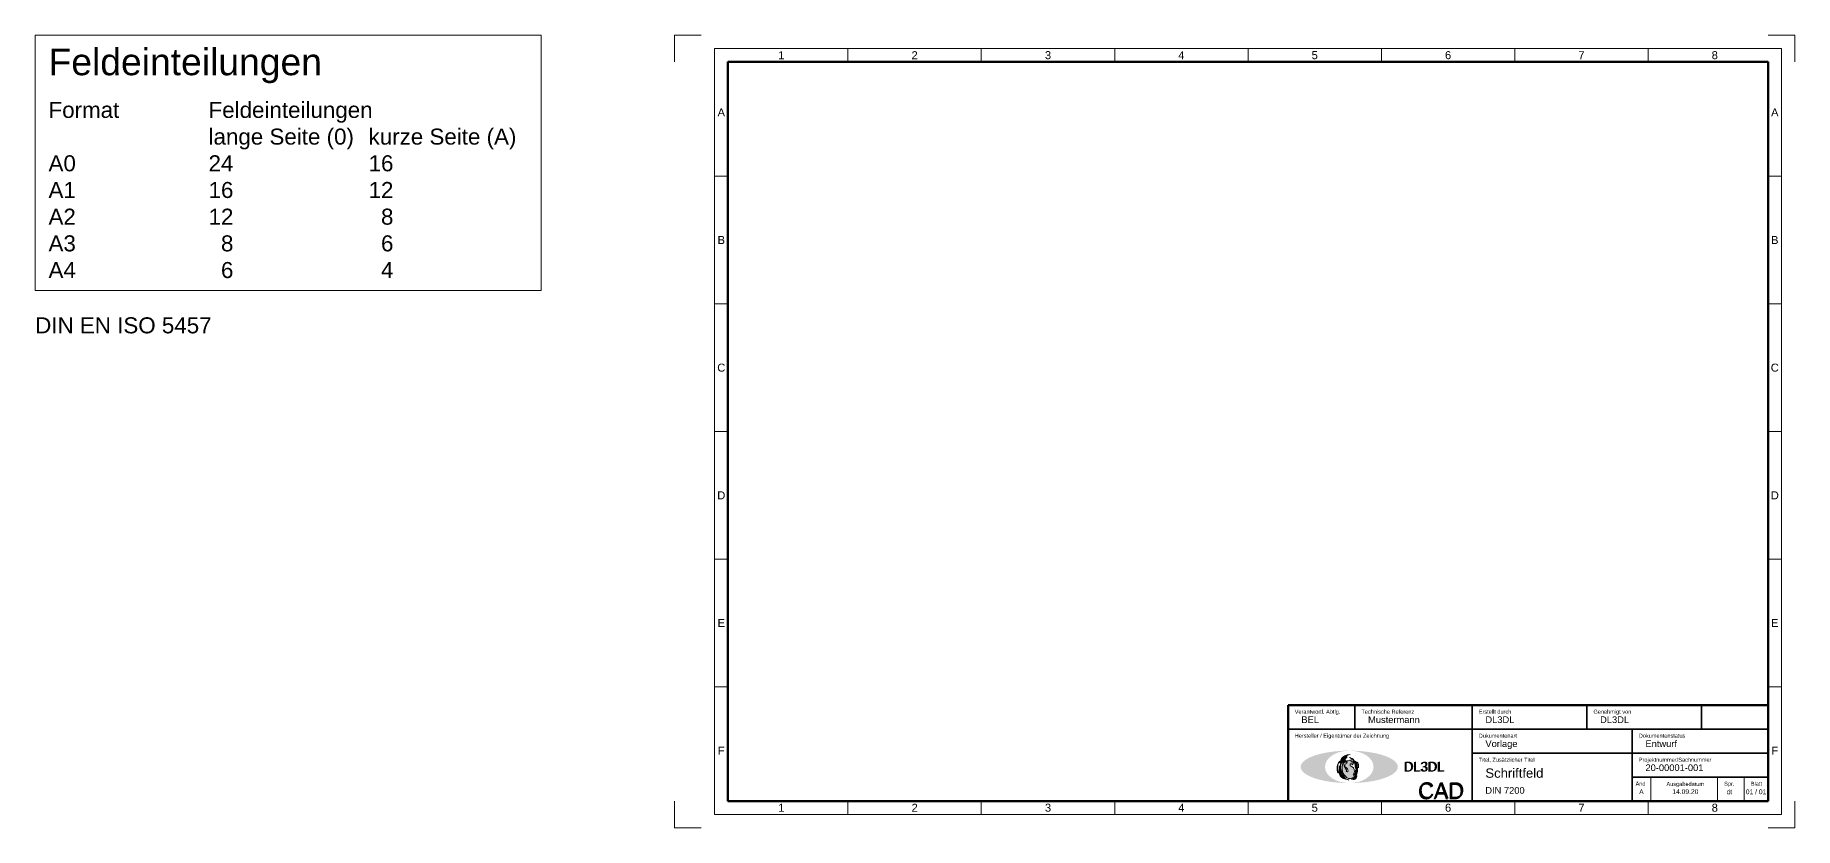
# Model space of a CAD drawing. Header units: millimetres. Extents: x 633 to 4785, y -1154 to 2521.
# Drawn here: x 633 to 1292, y -547 to -250 of the extents above; entities that cross this region are included whole.
import ezdxf
from ezdxf.enums import TextEntityAlignment as Align

# ---------------------------------------------------------------- set-up
doc = ezdxf.new("R2010")
doc.units = ezdxf.units.MM
doc.header["$LTSCALE"] = 5
doc.linetypes.add('AUSGEZOGEN', pattern=[0])
for name, color, linetype, lineweight, true_color in [('_Blattschnitt', 1, 'Continuous', 5, 0xff0000), ('_Legende', 7, 'Continuous', 5, 0x000000), ('_PK_0.18mm', 4, 'Continuous', 18, 0x00ffff), ('_PK_0.35mm', 4, 'Continuous', 35, 0x00ffff), ('_PK_0.70mm', 30, 'Continuous', 70, 0xff7f00), ('_PK_Text_ausgefüllt', 3, 'Continuous', 5, 0x00ff00), ('_PK_Text_Vorgabe', 1, 'Continuous', 5, 0xff0000), ('_Raster_0.18mm', 94, 'Continuous', 18, 0x008000), ('_Raster_1.00mm', 5, 'Continuous', 100, 0x0000ff), ('_Raster_Einteilung', 7, 'Continuous', 18, 0x000000), ('_Raster_txt', 7, 'Continuous', 5, 0x000000), ('pfoenix', 5, 'Continuous', 5, 0x0000ff)]:
    doc.layers.add(name, color=color, linetype=linetype, lineweight=lineweight, true_color=true_color)
for name, color, linetype, true_color in [('Logo', 5, 'Continuous', 0x0000ff), ('Logo Text', 1, 'Continuous', 0xff0000), ('Logo_a', 1, 'Continuous', 0xff0000), ('Logo_b', 30, 'Continuous', 0xff7f00), ('Logo_c', 12, 'Continuous', 0xaa0000)]:
    doc.layers.add(name, color=color, linetype=linetype, true_color=true_color)
doc.styles.add('textstyle1004', font='')
doc.styles.add('textstyle1018', font='')
doc.styles.add('textstyle1028', font='')
doc.styles.add('textstyle1041', font='')
doc.styles.add('textstyle1051', font='')
doc.styles.add('textstyle1061', font='')
doc.styles.add('textstyle1071', font='')
doc.styles.add('textstyle1081', font='')
doc.styles.add('textstyle1091', font='')
doc.styles.add('textstyle212', font='')
doc.styles.add('textstyle215', font='')
doc.styles.add('textstyle218', font='')
doc.styles.add('textstyle221', font='')
doc.styles.add('textstyle224', font='')
doc.styles.add('textstyle227', font='')
doc.styles.add('textstyle230', font='')
doc.styles.add('textstyle233', font='')
doc.styles.add('textstyle236', font='')
doc.styles.add('textstyle239', font='')
doc.styles.add('textstyle266', font='')
doc.styles.add('textstyle267', font='')
doc.styles.add('textstyle268', font='')
doc.styles.add('textstyle269', font='')
doc.styles.add('textstyle270', font='')
doc.styles.add('textstyle271', font='')
doc.styles.add('textstyle272', font='')
doc.styles.add('textstyle273', font='')
doc.styles.add('textstyle274', font='')
doc.styles.add('textstyle275', font='')
doc.styles.add('textstyle276', font='')
doc.styles.add('textstyle277', font='')
doc.styles.add('textstyle300', font='')
doc.styles.add('textstyle301', font='')
doc.styles.add('textstyle302', font='')
doc.styles.add('textstyle303', font='')
doc.styles.add('textstyle304', font='')
doc.styles.add('textstyle305', font='')
doc.styles.add('textstyle306', font='')
doc.styles.add('textstyle307', font='')
doc.styles.add('textstyle308', font='')
doc.styles.add('textstyle309', font='')
doc.styles.add('textstyle310', font='')
doc.styles.add('textstyle311', font='')
doc.styles.add('textstyle312', font='')
doc.styles.add('textstyle313', font='')
doc.styles.add('textstyle314', font='')
doc.styles.add('textstyle315', font='')
doc.styles.add('textstyle599', font='')
doc.styles.add('textstyle604', font='')
doc.styles.add('textstyle607', font='')
doc.styles.add('textstyle610', font='')
doc.styles.add('textstyle613', font='')
doc.styles.add('textstyle616', font='')
doc.styles.add('textstyle619', font='')
doc.styles.add('textstyle622', font='')
doc.styles.add('textstyle639', font='')
doc.styles.add('textstyle644', font='')
doc.styles.add('textstyle647', font='')
doc.styles.add('textstyle652', font='')
doc.styles.add('textstyle662', font='')
doc.styles.add('textstyle778', font='')
doc.styles.add('textstyle790', font='')
doc.styles.add('textstyle800', font='')
doc.styles.add('textstyle812', font='')
doc.styles.add('textstyle823', font='')
doc.styles.add('textstyle836', font='')
doc.styles.add('textstyle856', font='')
doc.styles.add('textstyle868', font='')
doc.styles.add('textstyle880', font='')
doc.styles.add('textstyle886', font='')
doc.styles.add('textstyle896', font='')
doc.styles.add('textstyle906', font='')
doc.styles.add('textstyle916', font='')
doc.styles.add('textstyle926', font='')
doc.styles.add('textstyle936', font='')
doc.styles.add('textstyle950', font='')
doc.styles.add('textstyle970', font='')
doc.styles.add('textstyle983', font='')
doc.styles.add('textstyle994', font='')
doc.styles.get('textstyle1004').set_extended_font_data('Arial')
doc.styles.get('textstyle1018').set_extended_font_data('URW Chancery L')
doc.styles.get('textstyle1028').set_extended_font_data('URW Chancery L')
doc.styles.get('textstyle1041').set_extended_font_data('Arial')
doc.styles.get('textstyle1051').set_extended_font_data('Arial')
doc.styles.get('textstyle1061').set_extended_font_data('Arial')
doc.styles.get('textstyle1071').set_extended_font_data('Arial')
doc.styles.get('textstyle1081').set_extended_font_data('Arial')
doc.styles.get('textstyle1091').set_extended_font_data('Arial')
doc.styles.get('textstyle212').set_extended_font_data('Arial')
doc.styles.get('textstyle215').set_extended_font_data('Arial')
doc.styles.get('textstyle218').set_extended_font_data('Arial')
doc.styles.get('textstyle221').set_extended_font_data('Arial')
doc.styles.get('textstyle224').set_extended_font_data('Arial')
doc.styles.get('textstyle227').set_extended_font_data('Arial')
doc.styles.get('textstyle230').set_extended_font_data('Arial')
doc.styles.get('textstyle233').set_extended_font_data('Arial')
doc.styles.get('textstyle236').set_extended_font_data('Arial')
doc.styles.get('textstyle239').set_extended_font_data('Arial')
doc.styles.get('textstyle266').set_extended_font_data('Arial')
doc.styles.get('textstyle267').set_extended_font_data('Arial')
doc.styles.get('textstyle268').set_extended_font_data('Arial')
doc.styles.get('textstyle269').set_extended_font_data('Arial')
doc.styles.get('textstyle270').set_extended_font_data('Arial')
doc.styles.get('textstyle271').set_extended_font_data('Arial')
doc.styles.get('textstyle272').set_extended_font_data('Arial')
doc.styles.get('textstyle273').set_extended_font_data('Arial')
doc.styles.get('textstyle274').set_extended_font_data('Arial')
doc.styles.get('textstyle275').set_extended_font_data('Arial')
doc.styles.get('textstyle276').set_extended_font_data('Arial')
doc.styles.get('textstyle277').set_extended_font_data('Arial')
doc.styles.get('textstyle300').set_extended_font_data('Arial')
doc.styles.get('textstyle301').set_extended_font_data('Arial')
doc.styles.get('textstyle302').set_extended_font_data('Arial')
doc.styles.get('textstyle303').set_extended_font_data('Arial')
doc.styles.get('textstyle304').set_extended_font_data('Arial')
doc.styles.get('textstyle305').set_extended_font_data('Arial')
doc.styles.get('textstyle306').set_extended_font_data('Arial')
doc.styles.get('textstyle307').set_extended_font_data('Arial')
doc.styles.get('textstyle308').set_extended_font_data('Arial')
doc.styles.get('textstyle309').set_extended_font_data('Arial')
doc.styles.get('textstyle310').set_extended_font_data('Arial')
doc.styles.get('textstyle311').set_extended_font_data('Arial')
doc.styles.get('textstyle312').set_extended_font_data('Arial')
doc.styles.get('textstyle313').set_extended_font_data('Arial')
doc.styles.get('textstyle314').set_extended_font_data('Arial')
doc.styles.get('textstyle315').set_extended_font_data('Arial')
doc.styles.get('textstyle599').set_extended_font_data('Arial')
doc.styles.get('textstyle604').set_extended_font_data('Arial')
doc.styles.get('textstyle607').set_extended_font_data('Arial')
doc.styles.get('textstyle610').set_extended_font_data('Arial')
doc.styles.get('textstyle613').set_extended_font_data('Arial')
doc.styles.get('textstyle616').set_extended_font_data('Arial')
doc.styles.get('textstyle619').set_extended_font_data('Arial')
doc.styles.get('textstyle622').set_extended_font_data('Arial')
doc.styles.get('textstyle639').set_extended_font_data('Arial')
doc.styles.get('textstyle644').set_extended_font_data('Arial')
doc.styles.get('textstyle647').set_extended_font_data('Arial')
doc.styles.get('textstyle652').set_extended_font_data('URW Chancery L')
doc.styles.get('textstyle662').set_extended_font_data('URW Chancery L')
doc.styles.get('textstyle778').set_extended_font_data('Arial')
doc.styles.get('textstyle790').set_extended_font_data('Arial')
doc.styles.get('textstyle800').set_extended_font_data('Arial')
doc.styles.get('textstyle812').set_extended_font_data('Arial')
doc.styles.get('textstyle823').set_extended_font_data('Arial')
doc.styles.get('textstyle836').set_extended_font_data('Arial')
doc.styles.get('textstyle856').set_extended_font_data('Arial')
doc.styles.get('textstyle868').set_extended_font_data('Arial')
doc.styles.get('textstyle880').set_extended_font_data('Arial')
doc.styles.get('textstyle886').set_extended_font_data('Arial')
doc.styles.get('textstyle896').set_extended_font_data('Arial')
doc.styles.get('textstyle906').set_extended_font_data('Arial')
doc.styles.get('textstyle916').set_extended_font_data('Arial')
doc.styles.get('textstyle926').set_extended_font_data('Arial')
doc.styles.get('textstyle936').set_extended_font_data('Arial')
doc.styles.get('textstyle950').set_extended_font_data('Arial')
doc.styles.get('textstyle970').set_extended_font_data('Arial')
doc.styles.get('textstyle983').set_extended_font_data('Arial')
doc.styles.get('textstyle994').set_extended_font_data('Arial')

msp = doc.modelspace()

# ---------------------------------------------------------------- hatches: boundary and pattern name
at = {"layer": 'Logo_a'}
h = msp.add_hatch(color=256, dxfattribs=at)
edge = h.paths.add_edge_path()
edge.add_ellipse((1125.34, -523.89), major_axis=(15.17, 0), ratio=0.4, start_angle=0, end_angle=360)
edge = h.paths.add_edge_path()
edge.add_ellipse((1125.34, -523.89), major_axis=(12.14, 0), ratio=0.5, start_angle=0, end_angle=360)
at = {"layer": 'Logo_b'}
h = msp.add_hatch(color=256, dxfattribs=at)
edge = h.paths.add_edge_path()
edge.add_ellipse((1125.34, -523.89), major_axis=(12.14, 0), ratio=0.5, start_angle=0, end_angle=360)
edge = h.paths.add_edge_path()
edge.add_ellipse((1125.34, -523.89), major_axis=(9.1, 0), ratio=0.666667, start_angle=0, end_angle=360)
at = {"layer": 'Logo_c'}
h = msp.add_hatch(color=256, dxfattribs=at)
edge = h.paths.add_edge_path()
edge.add_ellipse((1125.34, -523.89), major_axis=(15.17, 0), ratio=0.4, start_angle=0, end_angle=360)
edge = h.paths.add_edge_path()
edge.add_ellipse((1125.34, -523.89), major_axis=(18.21, 0), ratio=0.333333, start_angle=0, end_angle=360)
at = {"layer": 'pfoenix'}
h = msp.add_hatch(color=256, dxfattribs=at)
edge = h.paths.add_edge_path()
edge.add_spline(control_points=[(1124.07, -524.69), (1124.49, -524.95), (1124.19, -525.45), (1124.19, -525.45), (1124.19, -525.45), (1124.3, -525.7), (1124.96, -525.71), (1124.86, -525.1), (1124.73, -524.69), (1124.19, -524.14), (1123.75, -523.78), (1123.59, -523.29), (1123.91, -522.78), (1124.44, -522.44), (1124.53, -522.3), (1124.46, -522.12), (1124.16, -522.13), (1123.89, -522.2), (1123.67, -522.08), (1123.72, -521.71), (1124.07, -521.53), (1124.08, -521.52), (1124.08, -521.53), (1123.98, -521.69), (1123.83, -521.81), (1123.96, -521.92), (1124.36, -521.81), (1124.83, -521.55), (1125.68, -521.37), (1125.99, -521.41), (1126.03, -521.49), (1126.07, -521.76), (1125.97, -521.99), (1126.39, -521.94), (1126.68, -522.07), (1126.92, -522.32), (1126.86, -522.72), (1126.58, -523.07), (1126.47, -523.16), (1126.47, -523.16), (1126.44, -522.95), (1126.37, -522.73), (1126.12, -522.68), (1125.78, -522.74), (1125.62, -523.07), (1125.64, -523.49), (1125.95, -523.62), (1126.57, -523.83), (1126.86, -524.21)], knot_values=[0, 0, 0, 0, 1, 2, 3, 4, 5, 6, 7, 8, 9, 10, 11, 12, 13, 14, 15, 16, 17, 18, 19, 20, 21, 22, 23, 24, 25, 26, 27, 28, 29, 30, 31, 32, 33, 34, 35, 36, 37, 38, 39, 40, 41, 42, 43, 44, 45, 46, 46, 46, 46], degree=3, periodic=0)
edge.add_spline(control_points=[(1126.86, -524.21), (1127.14, -524.7), (1127.34, -525.39), (1127.23, -526.05), (1126.99, -526.65), (1126.77, -527.02), (1126.77, -527.02), (1127.49, -526.58), (1127.69, -525.84), (1127.68, -525.28), (1127.61, -525.12), (1127.82, -525.5), (1127.85, -526.17), (1127.71, -526.59), (1127.13, -527.67), (1126.52, -528.07), (1125.83, -528.26), (1125, -528.27), (1124.48, -528.01), (1124.48, -528.01), (1124.48, -528.01)], knot_values=[0, 0, 0, 0, 1, 2, 3, 4, 5, 6, 7, 8, 9, 10, 11, 12, 13, 14, 15, 16, 17, 18, 18, 18, 18], degree=3, periodic=0)
edge.add_spline(control_points=[(1124.48, -528.01), (1124.48, -528.01), (1124.42, -528.05), (1120.36, -523.39), (1124.56, -520.03)], knot_values=[0, 0, 0, 0, 1, 2, 2, 2, 2], degree=3, periodic=0)
edge.add_spline(control_points=[(1124.56, -520.03), (1122.72, -522.43), (1124.07, -524.69), (1124.07, -524.69), (1124.07, -524.69), (1124.07, -524.69), (1124.07, -524.69)], knot_values=[0, 0, 0, 0, 1, 2, 3, 4, 4, 4, 4], degree=3, periodic=0)
h = msp.add_hatch(color=256, dxfattribs=at)
edge = h.paths.add_edge_path()
edge.add_spline(control_points=[(1123.94, -519.96), (1121.86, -524.01), (1123.8, -528.23), (1123.79, -528.25), (1123.79, -528.25), (1120.78, -523.95), (1123.94, -519.96), (1123.94, -519.96), (1123.94, -519.96)], knot_values=[0, 0, 0, 0, 1, 2, 3, 4, 5, 6, 6, 6, 6], degree=3, periodic=0)
h = msp.add_hatch(color=256, dxfattribs=at)
edge = h.paths.add_edge_path()
edge.add_spline(control_points=[(1125.64, -519.2), (1122.85, -519.88), (1121.83, -522.55), (1121.83, -522.55)], knot_values=[0, 0, 0, 0, 1, 1, 1, 1], degree=3, periodic=0)
edge.add_spline(control_points=[(1121.83, -522.55), (1121.86, -522.35), (1122.24, -519.21), (1125.64, -519.2)], knot_values=[0, 0, 0, 0, 1, 1, 1, 1], degree=3, periodic=0)
h = msp.add_hatch(color=256, dxfattribs=at)
edge = h.paths.add_edge_path()
edge.add_spline(control_points=[(1127.49, -523.18), (1127.55, -523.52), (1127.59, -523.79), (1127.62, -524.21), (1127.63, -524.54), (1127.62, -524.54), (1127.62, -524.54), (1127.77, -524.09), (1127.77, -523.57), (1127.66, -522.63), (1127.36, -521.77), (1127.11, -521.35), (1126.4, -520.77), (1125.45, -520.35), (1125.45, -520.35), (1125.45, -520.35)], knot_values=[0, 0, 0, 0, 1, 2, 3, 4, 5, 6, 7, 8, 9, 10, 11, 12, 13, 13, 13, 13], degree=3, periodic=0)
edge.add_spline(control_points=[(1125.45, -520.35), (1126.02, -520.64), (1126.34, -520.97), (1126.68, -521.4), (1127.02, -521.85), (1127.35, -522.57), (1127.49, -523.18)], knot_values=[0, 0, 0, 0, 1, 2, 3, 4, 4, 4, 4], degree=3, periodic=0)
h = msp.add_hatch(color=256, dxfattribs=at)
edge = h.paths.add_edge_path()
edge.add_spline(control_points=[(1121.79, -521.79), (1120.11, -523.39), (1120.92, -526.07), (1121.28, -526.25)], knot_values=[0, 0, 0, 0, 1, 1, 1, 1], degree=3, periodic=0)
edge.add_spline(control_points=[(1121.28, -526.25), (1121.17, -526.16), (1120.36, -523.47), (1121.79, -521.79)], knot_values=[0, 0, 0, 0, 1, 1, 1, 1], degree=3, periodic=0)
h = msp.add_hatch(color=256, dxfattribs=at)
edge = h.paths.add_edge_path()
edge.add_spline(control_points=[(1121.59, -523.47), (1121.69, -527.44), (1125.15, -528.81), (1125.15, -528.81), (1125.15, -528.81), (1121.27, -527.85), (1121.62, -523.52), (1121.62, -523.52), (1121.59, -523.47)], knot_values=[0, 0, 0, 0, 1, 2, 3, 4, 5, 6, 6, 6, 6], degree=3, periodic=0)
h = msp.add_hatch(color=256, dxfattribs=at)
edge = h.paths.add_edge_path()
edge.add_spline(control_points=[(1126.25, -528.44), (1126.62, -528.59), (1127.25, -528.6), (1127.59, -528.51), (1127.9, -528.16), (1128.09, -527.69), (1128.12, -527.33), (1128.15, -527.17), (1128.15, -527.17), (1128.15, -527.17), (1128.03, -527.49), (1127.93, -527.6), (1127.68, -527.91), (1127.41, -528.09), (1127.15, -528.2), (1126.76, -528.32), (1126.38, -528.35), (1126.25, -528.35), (1126.11, -528.34), (1126.11, -528.35), (1126.11, -528.35), (1126.19, -528.41), (1126.25, -528.44), (1126.25, -528.44), (1126.25, -528.44)], knot_values=[0, 0, 0, 0, 1, 2, 3, 4, 5, 6, 7, 8, 9, 10, 11, 12, 13, 14, 15, 16, 17, 18, 19, 20, 21, 22, 22, 22, 22], degree=3, periodic=0)
h = msp.add_hatch(color=256, dxfattribs=at)
edge = h.paths.add_edge_path()
edge.add_spline(control_points=[(1128.4, -525.44), (1128.37, -525.97), (1128.21, -526.69), (1127.98, -527.09), (1127.48, -527.56), (1127.2, -527.83), (1127.19, -527.83), (1127.4, -527.47), (1127.68, -527.02), (1127.84, -526.59), (1127.85, -526.17), (1127.66, -525.21)], knot_values=[0, 0, 0, 0, 1, 2, 3, 4, 5, 6, 7, 8, 9, 9, 9, 9], degree=3, periodic=0)
edge.add_spline(control_points=[(1127.66, -525.21), (1127.93, -525.07), (1127.98, -524.78), (1128.01, -523.89), (1127.96, -523.1), (1127.94, -522.67), (1127.67, -521.81), (1127.5, -521.7), (1127.98, -522.31), (1128.13, -522.73), (1128.3, -523.32), (1128.38, -523.9), (1128.42, -524.7), (1128.4, -525.44)], knot_values=[0, 0, 0, 0, 1, 2, 3, 4, 5, 6, 7, 8, 9, 10, 11, 11, 11, 11], degree=3, periodic=0)
h = msp.add_hatch(color=256, dxfattribs=at)
edge = h.paths.add_edge_path()
edge.add_spline(control_points=[(1128.77, -524.23), (1128.76, -523.67), (1128.69, -523.31), (1128.6, -522.89), (1128.43, -522.55), (1128.06, -522.02), (1128.06, -522.02), (1128.06, -522.02)], knot_values=[0, 0, 0, 0, 1, 2, 3, 4, 5, 5, 5, 5], degree=3, periodic=0)
edge.add_spline(control_points=[(1128.06, -522.02), (1128.94, -522.45), (1128.77, -524.23), (1128.77, -524.23), (1128.77, -524.23)], knot_values=[0, 0, 0, 0, 1, 2, 2, 2, 2], degree=3, periodic=0)

# ---------------------------------------------------------------- linework, layer by layer
at = {"layer": '_Blattschnitt'}
for p, q in [((882.38, -249.71), (872.38, -249.71)), ((872.38, -249.71), (872.38, -259.71)), ((1292.38, -249.71), (1282.38, -249.71)), ((1292.38, -259.71), (1292.38, -249.71)), ((872.38, -536.71), (872.38, -546.71)), ((1292.38, -546.71), (1292.38, -536.71)), ((872.38, -546.71), (882.38, -546.71)), ((1282.38, -546.71), (1292.38, -546.71))]:
    msp.add_line(p, q, dxfattribs=at)
at = {"layer": '_Legende'}
for p, q in [((637.64, -249.71), (632.64, -249.71)), ((632.64, -249.71), (822.38, -249.71)), ((632.64, -345.43), (632.64, -249.71)), ((822.38, -249.71), (822.38, -345.43)), ((822.38, -345.43), (632.64, -345.43))]:
    msp.add_line(p, q, dxfattribs=at)
at = {"layer": '_PK_0.18mm', "linetype": 'AUSGEZOGEN', "lineweight": 18}
for p, q in [((1238.38, -536.71), (1238.38, -527.71)), ((1263.38, -536.71), (1263.38, -527.71)), ((1273.38, -536.71), (1273.38, -527.71))]:
    msp.add_line(p, q, dxfattribs=at)
at = {"layer": '_PK_0.35mm', "linetype": 'AUSGEZOGEN'}
for p, q in [((1127.38, -509.71), (1127.38, -500.71)), ((1171.38, -536.71), (1171.38, -500.71)), ((1214.38, -509.71), (1214.38, -500.71)), ((1257.38, -509.71), (1257.38, -500.71)), ((1102.38, -509.71), (1282.38, -509.71)), ((1231.38, -536.71), (1231.38, -509.71)), ((1171.38, -518.71), (1282.38, -518.71)), ((1231.38, -527.71), (1282.38, -527.71))]:
    msp.add_line(p, q, dxfattribs=at)
at = {"layer": '_PK_0.70mm', "linetype": 'AUSGEZOGEN', "lineweight": 70}
for p, q in [((1102.38, -500.71), (1282.38, -500.71)), ((1102.38, -536.71), (1102.38, -500.71)), ((1282.38, -536.71), (1282.38, -500.71)), ((1102.38, -536.71), (1282.38, -536.71))]:
    msp.add_line(p, q, dxfattribs=at)
at = {"layer": '_Raster_0.18mm', "linetype": 'AUSGEZOGEN', "lineweight": 18}
for p, q in [((1287.38, -254.71), (887.38, -254.71)), ((887.38, -254.71), (887.38, -541.71)), ((1287.38, -541.71), (1287.38, -254.71)), ((887.38, -541.71), (1287.38, -541.71))]:
    msp.add_line(p, q, dxfattribs=at)
at = {"layer": '_Raster_1.00mm', "linetype": 'AUSGEZOGEN', "lineweight": 100}
for p, q in [((892.38, -259.71), (892.38, -536.71)), ((1282.38, -259.71), (892.38, -259.71)), ((1282.38, -500.71), (1282.38, -259.71)), ((892.38, -536.71), (1102.38, -536.71))]:
    msp.add_line(p, q, dxfattribs=at)
at = {"layer": '_Raster_Einteilung'}
for p, q in [((937.38, -254.71), (937.38, -259.71)), ((987.38, -254.71), (987.38, -259.71)), ((1037.38, -254.71), (1037.38, -259.71)), ((1087.38, -254.71), (1087.38, -259.71)), ((1137.38, -254.71), (1137.38, -259.71)), ((1187.38, -254.71), (1187.38, -259.71)), ((1237.38, -254.71), (1237.38, -259.71)), ((887.38, -302.55), (892.38, -302.55)), ((1282.38, -302.55), (1287.38, -302.55)), ((887.38, -350.38), (892.38, -350.38)), ((1282.38, -350.38), (1287.38, -350.38)), ((887.38, -398.21), (892.38, -398.21)), ((1282.38, -398.21), (1287.38, -398.21)), ((887.38, -446.05), (892.38, -446.05)), ((1282.38, -446.05), (1287.38, -446.05)), ((887.38, -493.88), (892.38, -493.88)), ((1282.38, -493.88), (1287.38, -493.88)), ((937.38, -536.71), (937.38, -541.71)), ((987.38, -536.71), (987.38, -541.71)), ((1037.38, -536.71), (1037.38, -541.71)), ((1087.38, -536.71), (1087.38, -541.71)), ((1137.38, -536.71), (1137.38, -541.71)), ((1187.38, -536.71), (1187.38, -541.71)), ((1237.38, -536.71), (1237.38, -541.71))]:
    msp.add_line(p, q, dxfattribs=at)
at = {"layer": 'pfoenix'}
for points in [[(1124.56, -520.03), (1120.36, -523.39), (1124.42, -528.05), (1124.48, -528.01), (1124.48, -528.01)], [(1123.94, -519.96), (1121.86, -524.01), (1123.8, -528.23), (1123.79, -528.25), (1123.79, -528.25), (1120.78, -523.95), (1123.94, -519.96), (1123.94, -519.96), (1123.94, -519.96)], [(1125.64, -519.2), (1122.24, -519.21), (1121.86, -522.35), (1121.83, -522.55)], [(1125.64, -519.2), (1122.85, -519.88), (1121.83, -522.55), (1121.83, -522.55)], [(1124.56, -520.03), (1122.72, -522.43), (1124.07, -524.69), (1124.07, -524.69), (1124.07, -524.69), (1124.07, -524.69), (1124.07, -524.69)], [(1125.45, -520.35), (1126.02, -520.64), (1126.34, -520.97), (1126.68, -521.4), (1127.02, -521.85), (1127.35, -522.57), (1127.49, -523.18)], [(1127.49, -523.18), (1127.55, -523.52), (1127.59, -523.79), (1127.62, -524.21), (1127.63, -524.54), (1127.62, -524.54), (1127.62, -524.54), (1127.77, -524.09), (1127.77, -523.57), (1127.66, -522.63), (1127.36, -521.77), (1127.11, -521.35), (1126.4, -520.77), (1125.45, -520.35), (1125.45, -520.35), (1125.45, -520.35)], [(1121.79, -521.79), (1120.11, -523.39), (1120.92, -526.07), (1121.28, -526.25)], [(1121.79, -521.79), (1120.36, -523.47), (1121.17, -526.16), (1121.28, -526.25)], [(1121.59, -523.47), (1121.69, -527.44), (1125.15, -528.81), (1125.15, -528.81), (1125.15, -528.81), (1121.27, -527.85), (1121.62, -523.52), (1121.62, -523.52), (1121.59, -523.47)], [(1124.07, -524.69), (1124.49, -524.95), (1124.19, -525.45), (1124.19, -525.45), (1124.19, -525.45), (1124.3, -525.7), (1124.96, -525.71), (1124.86, -525.1), (1124.73, -524.69), (1124.19, -524.14), (1123.75, -523.78), (1123.59, -523.29), (1123.91, -522.78), (1124.44, -522.44), (1124.53, -522.3), (1124.46, -522.12), (1124.16, -522.13), (1123.89, -522.2), (1123.67, -522.08), (1123.72, -521.71), (1124.07, -521.53), (1124.08, -521.52), (1124.08, -521.53), (1123.98, -521.69), (1123.83, -521.81), (1123.96, -521.92), (1124.36, -521.81), (1124.83, -521.55), (1125.68, -521.37), (1125.99, -521.41), (1126.03, -521.49), (1126.07, -521.76), (1125.97, -521.99), (1126.39, -521.94), (1126.68, -522.07), (1126.92, -522.32), (1126.86, -522.72), (1126.58, -523.07), (1126.47, -523.16), (1126.47, -523.16), (1126.44, -522.95), (1126.37, -522.73), (1126.12, -522.68), (1125.78, -522.74), (1125.62, -523.07), (1125.64, -523.49), (1125.95, -523.62), (1126.57, -523.83), (1126.86, -524.21)], [(1126.86, -524.21), (1127.14, -524.7), (1127.34, -525.39), (1127.23, -526.05), (1126.99, -526.65), (1126.77, -527.02), (1126.77, -527.02), (1127.49, -526.58), (1127.69, -525.84), (1127.68, -525.28), (1127.61, -525.12), (1127.82, -525.5), (1127.85, -526.17), (1127.71, -526.59), (1127.13, -527.67), (1126.52, -528.07), (1125.83, -528.26), (1125, -528.27), (1124.48, -528.01), (1124.48, -528.01), (1124.48, -528.01)], [(1126.25, -528.44), (1126.62, -528.59), (1127.25, -528.6), (1127.59, -528.51), (1127.9, -528.16), (1128.09, -527.69), (1128.12, -527.33), (1128.15, -527.17), (1128.15, -527.17), (1128.15, -527.17), (1128.03, -527.49), (1127.93, -527.6), (1127.68, -527.91), (1127.41, -528.09), (1127.15, -528.2), (1126.76, -528.32), (1126.38, -528.35), (1126.25, -528.35), (1126.11, -528.34), (1126.11, -528.35), (1126.11, -528.35), (1126.19, -528.41), (1126.25, -528.44), (1126.25, -528.44), (1126.25, -528.44)], [(1128.4, -525.44), (1128.37, -525.97), (1128.21, -526.69), (1127.98, -527.09), (1127.48, -527.56), (1127.2, -527.83), (1127.19, -527.83), (1127.4, -527.47), (1127.68, -527.02), (1127.84, -526.59), (1127.85, -526.17), (1127.66, -525.21)], [(1127.66, -525.21), (1127.93, -525.07), (1127.98, -524.78), (1128.01, -523.89), (1127.96, -523.1), (1127.94, -522.67), (1127.67, -521.81), (1127.5, -521.7), (1127.98, -522.31), (1128.13, -522.73), (1128.3, -523.32), (1128.38, -523.9), (1128.42, -524.7), (1128.4, -525.44)], [(1128.06, -522.02), (1128.94, -522.45), (1128.77, -524.23), (1128.77, -524.23), (1128.77, -524.23)], [(1128.77, -524.23), (1128.76, -523.67), (1128.69, -523.31), (1128.6, -522.89), (1128.43, -522.55), (1128.06, -522.02), (1128.06, -522.02), (1128.06, -522.02)]]:
    msp.add_open_spline(points, degree=3, dxfattribs=at)

# ---------------------------------------------------------------- texts
at = {"layer": '_Legende', "attachment_point": 1}
for s, insert, char_height, style in [('Feldeinteilungen', (637.64, -254.71), 10, 'textstyle599'), ('Format', (637.64, -274.71), 6, 'textstyle604'), ('Feldeinteilungen', (697.64, -274.71), 6, 'textstyle610'), ('lange Seite (0)', (697.64, -284.71), 6, 'textstyle644'), ('kurze Seite (A)', (757.64, -284.71), 6, 'textstyle647'), ('A0', (637.64, -294.71), 6, 'textstyle607'), ('24', (697.64, -294.71), 6, 'textstyle212'), ('16', (757.64, -294.71), 6, 'textstyle215'), ('A1', (637.64, -304.71), 6, 'textstyle613'), ('16', (697.64, -304.71), 6, 'textstyle218'), ('12', (757.64, -304.71), 6, 'textstyle221'), ('A2', (637.64, -314.71), 6, 'textstyle616'), ('12', (697.64, -314.71), 6, 'textstyle224'), ('  8', (757.64, -314.71), 6, 'textstyle227'), ('A4', (637.64, -334.71), 6, 'textstyle622'), ('  6', (697.64, -334.71), 6, 'textstyle236'), ('  4', (757.64, -334.71), 6, 'textstyle239'), ('DIN EN ISO 5457', (632.64, -355.43), 6, 'textstyle639')]:
    msp.add_mtext(s, dxfattribs=dict(at, insert=insert, char_height=char_height, style=style))
at = {"layer": '_Legende', "color": 1, "true_color": 0xff0000, "char_height": 6, "attachment_point": 1}
for s, insert, style in [('A3', (637.64, -324.71), 'textstyle619'), ('  8', (697.64, -324.71), 'textstyle230'), ('  6', (757.64, -324.71), 'textstyle233')]:
    msp.add_mtext(s, dxfattribs=dict(at, insert=insert, style=style))
at = {"layer": '_PK_Text_ausgefüllt', "linetype": 'AUSGEZOGEN', "lineweight": 5}
for s, height, style, p in [('BEL', 2.5, 'textstyle1061', (1107.38, -506.21)), ('Mustermann', 2.5, 'textstyle1071', (1132.38, -506.21)), ('DL3DL', 2.5, 'textstyle1041', (1176.38, -506.21)), ('DL3DL', 2.5, 'textstyle1051', (1219.38, -506.21)), ('Vorlage', 2.5, 'textstyle1091', (1176.38, -515.21)), ('Entwurf', 2.5, 'textstyle1081', (1236.38, -515.21)), ('Schriftfeld', 3.5, 'textstyle926', (1176.38, -526.21)), ('20-00001-001', 2.5, 'textstyle916', (1236.38, -524.21)), ('DIN 7200', 2.5, 'textstyle936', (1176.34, -532.71))]:
    msp.add_text(s, height=height, dxfattribs=dict(at, style=style)).set_placement(p, align=Align.MIDDLE_LEFT)
for s, style, p in [('A', 'textstyle906', (1234.89, -533.2)), ('14.09.20', 'textstyle896', (1251.34, -533.17)), ('dt', 'textstyle886', (1267.84, -533.23)), ('01 / 01', 'textstyle1004', (1277.84, -533.23))]:
    msp.add_text(s, height=1.8, dxfattribs=dict(at, style=style)).set_placement(p, align=Align.MIDDLE_CENTER)
at = {"layer": '_PK_Text_Vorgabe', "linetype": 'AUSGEZOGEN', "lineweight": 5}
for s, style, p in [('Verantwortl. Abtlg.', 'textstyle994', (1104.88, -503.21)), ('Technische Referenz', 'textstyle983', (1129.88, -503.21)), ('Erstellt durch', 'textstyle970', (1173.88, -503.21)), ('Genehmigt von', 'textstyle823', (1216.88, -503.21)), ('Hersteller / Eigentümer der Zeichnung', 'textstyle836', (1104.88, -512.21)), ('Dukumentenart', 'textstyle950', (1173.88, -512.21)), ('Dokumentenstatus', 'textstyle812', (1233.88, -512.21)), ('Titel, Zusätzlicher Titel', 'textstyle800', (1173.88, -521.21)), ('Projektnummer/Sachnummer', 'textstyle880', (1233.88, -521.21)), ('Änd', 'textstyle868', (1232.67, -530.2)), ('Ausgabedatum', 'textstyle856', (1244.26, -530.28)), ('Spr.', 'textstyle790', (1265.88, -530.21)), ('Blatt', 'textstyle778', (1275.88, -530.21))]:
    msp.add_text(s, height=1.5, dxfattribs=dict(at, style=style)).set_placement(p, align=Align.MIDDLE_LEFT)
at = {"layer": '_Raster_txt', "char_height": 3, "attachment_point": 5}
for s, insert, style in [('1', (912.38, -257.21), 'textstyle300'), ('2', (962.38, -257.21), 'textstyle301'), ('3', (1012.38, -257.21), 'textstyle302'), ('4', (1062.38, -257.21), 'textstyle303'), ('5', (1112.38, -257.21), 'textstyle304'), ('6', (1162.38, -257.21), 'textstyle305'), ('7', (1212.38, -257.21), 'textstyle306'), ('8', (1262.38, -257.21), 'textstyle307'), ('A', (889.88, -278.63), 'textstyle266'), ('A', (1284.88, -278.63), 'textstyle272'), ('B', (889.88, -326.46), 'textstyle267'), ('B', (1284.88, -326.46), 'textstyle273'), ('C', (889.88, -374.3), 'textstyle268'), ('C', (1284.88, -374.3), 'textstyle274'), ('D', (889.88, -422.13), 'textstyle269'), ('D', (1284.88, -422.13), 'textstyle275'), ('E', (889.88, -469.96), 'textstyle270'), ('E', (1284.88, -469.96), 'textstyle276'), ('F', (889.88, -517.8), 'textstyle271'), ('F', (1284.88, -517.8), 'textstyle277'), ('1', (912.38, -539.21), 'textstyle308'), ('2', (962.38, -539.21), 'textstyle309'), ('3', (1012.38, -539.21), 'textstyle310'), ('4', (1062.38, -539.21), 'textstyle311'), ('5', (1112.38, -539.21), 'textstyle312'), ('6', (1162.38, -539.21), 'textstyle313'), ('7', (1212.38, -539.21), 'textstyle314'), ('8', (1262.38, -539.21), 'textstyle315')]:
    msp.add_mtext(s, dxfattribs=dict(at, insert=insert, style=style))
at = {"layer": 'Logo', "attachment_point": 5}
for s, insert, char_height, style in [('DL3DL\\P', (1153.25, -523.89), 3.641, 'textstyle652'), ('CAD\\P', (1159.63, -533.05), 6.069, 'textstyle1018')]:
    msp.add_mtext(s, dxfattribs=dict(at, insert=insert, char_height=char_height, style=style))
at = {"layer": 'Logo Text', "attachment_point": 5}
for s, insert, char_height, style in [('DL3DL\\P', (1153.61, -523.78), 3.641, 'textstyle662'), ('CAD\\P', (1159.91, -532.72), 6.069, 'textstyle1028')]:
    msp.add_mtext(s, dxfattribs=dict(at, insert=insert, char_height=char_height, style=style))

doc.saveas('drawing.dxf')
